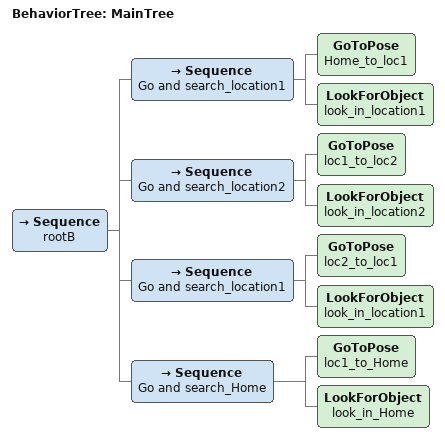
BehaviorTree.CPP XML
<root main_tree_to_execute = "MainTree" >
    <BehaviorTree ID="MainTree">
        <Sequence name="rootB">
            <Sequence name="Go and search_location1">
                <GoToPose       name="Home_to_loc1"   />
                <LookForObject  name="look_in_location1"/>
            </Sequence>
            <Sequence name="Go and search_location2">
                <GoToPose       name="loc1_to_loc2" />
                <LookForObject  name="look_in_location2"/>
            </Sequence>
            <Sequence name="Go and search_location1">
                <GoToPose       name="loc2_to_loc1" />
                <LookForObject  name="look_in_location1"/>
            </Sequence>
            <Sequence name="Go and search_Home">
                <GoToPose       name="loc1_to_Home" />
                <LookForObject  name="look_in_Home"/>
            </Sequence>

        </Sequence>
    </BehaviorTree>
 </root>
